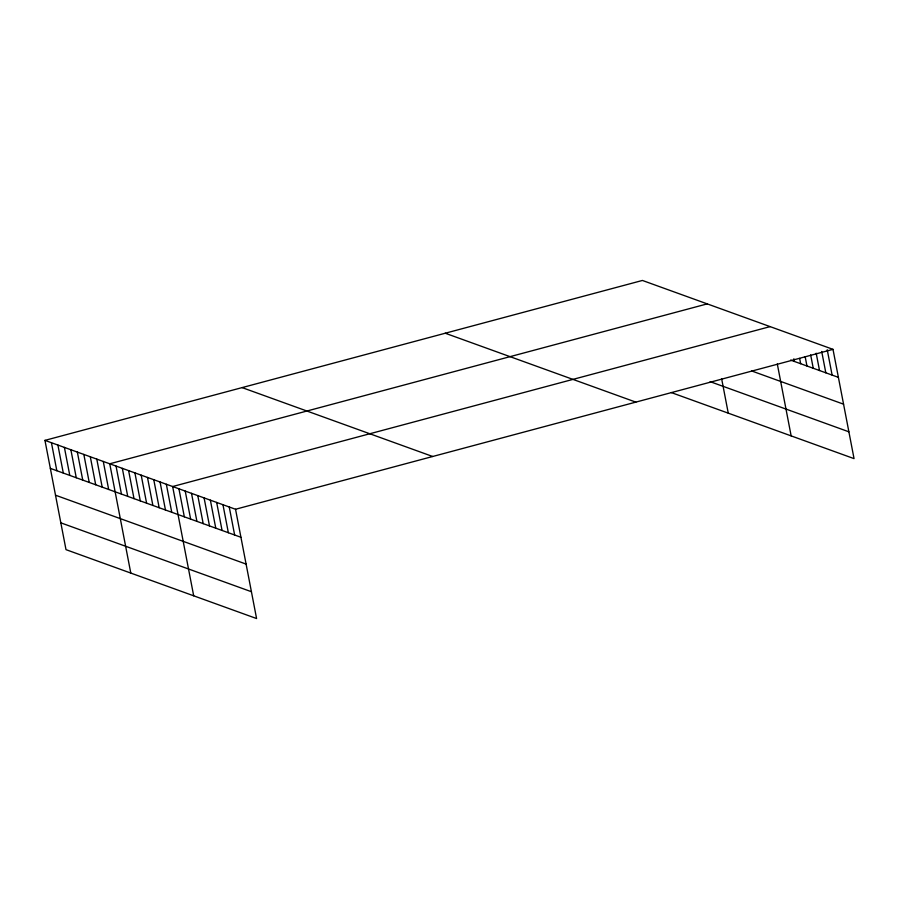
<?xml version="1.0" encoding="UTF-8"?>
<svg xmlns="http://www.w3.org/2000/svg" width="899" height="899" viewBox="0 0 899 899"><rect width="100%" height="100%" fill="white"/><g stroke="black" fill="none" stroke-linecap="round" stroke-linejoin="round"><path stroke-width="1.35" d="M44.95 440.375L235.538 509.261L256.586 618.546L65.998 549.649L44.95 440.375L642.414 280.454L833.002 349.351L854.05 458.625L671.238 392.548M707.221 303.884L109.745 463.794L130.793 573.079M770.117 326.618L172.642 486.528L193.69 595.812M235.538 509.261L833.002 349.351M790.603 360.083L838.396 377.355M751.744 370.984L843.565 404.179M710.143 381.659L848.881 431.812M445.252 333.226L635.84 402.123M242.112 387.604L432.7 456.49M50.344 468.379L240.932 537.276M55.513 495.203L246.101 564.089M60.829 522.836L251.417 591.722M827.226 349.745L832.114 375.085M821.708 351.475L825.821 372.815M816.191 353.195L819.528 370.534M810.673 354.925L813.247 368.264M805.156 356.656L806.954 365.994M799.638 358.386L800.661 363.713M793.862 358.78L794.379 361.443M777.309 364.005L791.154 435.891M721.65 378.805L728.257 413.158M229.245 506.991L234.639 534.995M222.963 504.721L228.357 532.725M216.67 502.44L222.064 530.455M210.377 500.17L215.771 528.185M204.095 497.9L209.489 525.904M197.802 495.619L203.196 523.634M191.509 493.349L196.903 521.364M185.228 491.079L190.622 519.083M178.935 488.798L184.329 516.813M166.349 484.258L171.743 512.261M160.067 481.988L165.461 509.991M153.774 479.706L159.168 507.721M147.481 477.436L152.875 505.44M141.199 475.166L146.593 503.17M134.906 472.885L140.3 500.9M128.613 470.615L134.007 498.63M122.331 468.345L127.725 496.349M116.038 466.064L121.432 494.079M103.273 461.457L108.667 489.461M96.789 459.108L102.183 487.123M90.305 456.771L95.699 484.775M83.832 454.422L89.226 482.437M77.348 452.085L82.742 480.1M70.875 449.747L76.269 477.751M64.391 447.399L69.785 475.414M57.907 445.061L63.301 473.065M51.434 442.713L56.828 470.728"/></g></svg>
